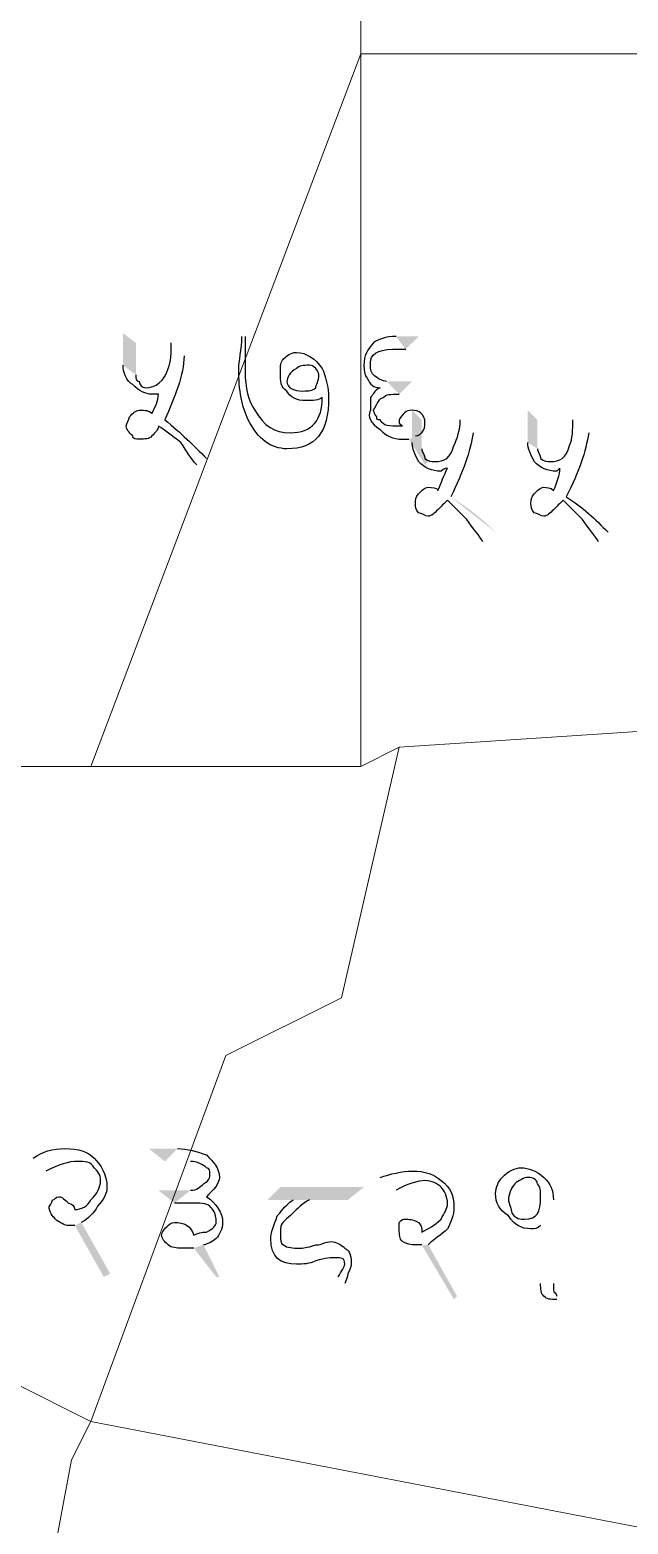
# Model space of a CAD drawing. Header units: metres. Extents: x 345912 to 349030, y 3061206 to 3061792.
# Drawn here: x 346115.39 to 346124.85, y 3061353.09 to 3061376.73 of the extents above; entities that cross this region are included whole.
import ezdxf

# ---------------------------------------------------------------- set-up
doc = ezdxf.new("R2010")
doc.units = ezdxf.units.M
doc.header["$MEASUREMENT"] = 0
doc.layers.add('PDF5_Geometry', color=7, linetype='Continuous')
doc.layers.add('PDF5_Solid Fills', color=7, linetype='Continuous')

msp = doc.modelspace()

# ---------------------------------------------------------------- hatches: boundary and pattern name
at = {"layer": 'PDF5_Solid Fills', "transparency": 33554559}
h = msp.add_hatch(color=256, dxfattribs=at)
h.paths.add_polyline_path([(346117.62534, 3061371.78164), (346117.82854, 3061371.57844)], flags=0)
h.paths.add_polyline_path([(346118.18414, 3061369.95284), (346118.03174, 3061369.85124)], flags=0)
h.paths.add_polyline_path([(346116.86334, 3061371.42604), (346116.86334, 3061371.93404), (346117.06654, 3061371.78164), (346117.06654, 3061371.27364)], flags=0)
h.paths.add_polyline_path([(346118.74294, 3061371.88324), (346118.79374, 3061371.88324)], flags=0)
h.paths.add_polyline_path([(346120.01294, 3061370.91804), (346120.01294, 3061370.91804)], flags=0)
h.paths.add_polyline_path([(346121.33374, 3061371.68004), (346121.53694, 3061371.88324), (346121.18134, 3061371.88324)], flags=0)
h.paths.add_polyline_path([(346121.38454, 3061370.25764), (346121.63854, 3061369.85124), (346121.68934, 3061369.90204), (346121.48614, 3061370.30844)], flags=0)
h.paths.add_polyline_path([(346121.23214, 3061370.96884), (346121.43534, 3061371.17204), (346121.02894, 3061371.17204)], flags=0)
h = msp.add_hatch(color=256, dxfattribs=at)
h.paths.add_polyline_path([(346122.19734, 3061370.56243), (346122.40054, 3061370.35923)], flags=0)
h.paths.add_polyline_path([(346122.75614, 3061368.78443, 0.05915123), (346122.04494, 3061369.34323)], flags=0)
h.paths.add_polyline_path([(346122.75614, 3061368.78443), (346122.55294, 3061368.63203)], flags=0)
h.paths.add_polyline_path([(346121.43534, 3061370.20683), (346121.43534, 3061370.71483), (346121.58774, 3061370.56243), (346121.58774, 3061370.10523)], flags=0)
h.paths.add_polyline_path([(346123.97534, 3061370.56243), (346124.22934, 3061370.35923)], flags=0)
h.paths.add_polyline_path([(346124.53414, 3061368.78443), (346124.38174, 3061368.63203)], flags=0)
h.paths.add_polyline_path([(346123.26414, 3061370.20683), (346123.26414, 3061370.71483), (346123.41654, 3061370.56243), (346123.41654, 3061370.10523)], flags=0)
h.paths.add_polyline_path([(346125.09294, 3061370.66403), (346125.19454, 3061370.66403)], flags=0)
h.paths.add_polyline_path([(346126.41374, 3061369.69883), (346126.41374, 3061369.69883)], flags=0)
h = msp.add_hatch(color=256, dxfattribs=at)
h.paths.add_polyline_path([(346114.01854, 3061358.57365), (346113.61214, 3061358.57365), (346113.86614, 3061358.77685), (346115.13614, 3061358.77685), (346114.93294, 3061358.57365), (346114.32334, 3061358.57365)], flags=0)
h.paths.add_polyline_path([(346114.88214, 3061357.25285), (346114.72974, 3061357.35445)], flags=0)
h.paths.add_polyline_path([(346115.64414, 3061358.67525), (346115.44094, 3061358.87845)], flags=0)
h.paths.add_polyline_path([(346116.20294, 3061357.86245), (346116.66014, 3061357.04965), (346116.55854, 3061356.99885), (346116.10134, 3061357.81165)], flags=0)
h.paths.add_polyline_path([(346117.52374, 3061358.82765), (346117.26974, 3061359.03085), (346117.72694, 3061359.03085)], flags=0)
h.paths.add_polyline_path([(346118.13334, 3061357.50685), (346118.38734, 3061356.99885), (346118.33654, 3061356.99885), (346117.98094, 3061357.45605)], flags=0)
h.paths.add_polyline_path([(346117.67614, 3061358.16725), (346117.42214, 3061358.37045), (346117.93014, 3061358.37045)], flags=0)
h = msp.add_hatch(color=256, dxfattribs=at)
h.paths.add_polyline_path([(346119.55574, 3061358.21803), (346119.14934, 3061358.21803), (346119.35254, 3061358.42123), (346120.67334, 3061358.42123), (346120.41934, 3061358.21803), (346119.80974, 3061358.21803)], flags=0)
h.paths.add_polyline_path([(346120.36854, 3061356.89723), (346120.26694, 3061356.99883)], flags=0)
h.paths.add_polyline_path([(346121.18134, 3061358.37043), (346120.92734, 3061358.57363)], flags=0)
h.paths.add_polyline_path([(346121.68934, 3061357.50683), (346122.14654, 3061356.69403), (346122.09574, 3061356.64323), (346121.58774, 3061357.50683)], flags=0)
h.paths.add_polyline_path([(346123.67054, 3061358.21803), (346123.67054, 3061356.89723)], flags=0)
h.paths.add_polyline_path([(346123.72134, 3061356.69403), (346123.72134, 3061356.64323)], flags=0)

# ---------------------------------------------------------------- linework, layer by layer
at = {"layer": 'PDF5_Geometry', "lineweight": 9}
for points in [[(346117.26974, 3061379.40164), (346117.57455, 3061379.40164), (346118.18414, 3061379.40164), (346120.62254, 3061379.40164), (346120.62254, 3061376.35365), (346116.35534, 3061365.07604), (346115.13613, 3061365.07604), (346107.82094, 3061366.29523), (346106.60175, 3061366.60004), (346108.73534, 3061374.52485), (346110.86895, 3061382.14485), (346111.47854, 3061381.84004)], [(346117.26974, 3061379.40164), (346117.57455, 3061379.40164), (346118.18414, 3061379.40164), (346120.62254, 3061379.40164), (346120.62254, 3061376.35365), (346116.35534, 3061365.07604), (346115.13613, 3061365.07604), (346107.82094, 3061366.29523), (346106.60175, 3061366.60004), (346108.73534, 3061374.52485), (346110.86895, 3061382.14485), (346111.47854, 3061381.84004)], [(346127.93773, 3061379.09683), (346127.63294, 3061376.35365), (346120.62254, 3061376.35365), (346120.62254, 3061379.40164)], [(346127.93773, 3061379.09683), (346127.63294, 3061376.35365), (346120.62254, 3061376.35365), (346120.62254, 3061379.40164)], [(346120.62254, 3061365.07604), (346116.35534, 3061365.07604), (346120.62254, 3061376.35365)], [(346120.62254, 3061365.07604), (346116.35534, 3061365.07604), (346120.62254, 3061376.35365)], [(346127.63294, 3061373.61044), (346127.32814, 3061365.38085), (346125.80414, 3061365.68564), (346121.23213, 3061365.38085), (346120.62254, 3061365.07604), (346120.62254, 3061376.35365), (346127.63294, 3061376.35365)], [(346127.63294, 3061373.61044), (346127.32814, 3061365.38085), (346125.80414, 3061365.68564), (346121.23213, 3061365.38085), (346120.62254, 3061365.07604), (346120.62254, 3061376.35365), (346127.63294, 3061376.35365)], [(346125.80414, 3061352.88403), (346116.35534, 3061354.71284), (346118.48895, 3061360.50403), (346120.31773, 3061361.41844), (346121.23213, 3061365.38085), (346125.80414, 3061365.68564), (346126.10895, 3061365.38085)], [(346125.80414, 3061352.88403), (346116.35534, 3061354.71284), (346118.48895, 3061360.50403), (346120.31773, 3061361.41844), (346121.23213, 3061365.38085), (346125.80414, 3061365.68564), (346126.10895, 3061365.38085)], [(346114.22175, 3061365.07604), (346115.13613, 3061365.07604), (346116.35534, 3061365.07604), (346120.62254, 3061365.07604), (346121.23213, 3061365.38085), (346120.31773, 3061361.41844), (346118.48895, 3061360.50403), (346116.35534, 3061354.71284), (346115.13613, 3061355.32243)], [(346114.22175, 3061365.07604), (346115.13613, 3061365.07604), (346116.35534, 3061365.07604), (346120.62254, 3061365.07604), (346121.23213, 3061365.38085), (346120.31773, 3061361.41844), (346118.48895, 3061360.50403), (346116.35534, 3061354.71284), (346115.13613, 3061355.32243)], [(346116.35534, 3061354.71284), (346116.05053, 3061354.10324), (346115.13613, 3061349.22645), (346112.39294, 3061349.22645), (346111.78333, 3061355.01764), (346115.13613, 3061355.32243)], [(346116.35534, 3061354.71284), (346116.05053, 3061354.10324), (346115.13613, 3061349.22645), (346112.39294, 3061349.22645), (346111.78333, 3061355.01764), (346115.13613, 3061355.32243)], [(346128.85213, 3061351.36004), (346128.54734, 3061350.75044), (346127.63294, 3061347.70243), (346120.62254, 3061349.83604), (346115.13613, 3061349.22645), (346116.05053, 3061354.10324), (346116.35534, 3061354.71284), (346125.80414, 3061352.88403), (346125.80414, 3061352.27444)], [(346128.85213, 3061351.36004), (346128.54734, 3061350.75044), (346127.63294, 3061347.70243), (346120.62254, 3061349.83604), (346115.13613, 3061349.22645), (346116.05053, 3061354.10324), (346116.35534, 3061354.71284), (346125.80414, 3061352.88403), (346125.80414, 3061352.27444)]]:
    msp.add_lwpolyline(points, close=True, dxfattribs=at)
at = {"layer": 'PDF5_Geometry', "lineweight": 25}
for points in [[(346117.57454, 3061371.37524), (346117.62534, 3061371.47684), (346117.62534, 3061371.62924), (346117.62534, 3061371.78164)], [(346118.69214, 3061371.37524), (346118.69214, 3061371.47684), (346118.74294, 3061371.68004), (346118.74294, 3061371.88324)], [(346118.79374, 3061371.88324), (346118.79374, 3061371.83244), (346118.79374, 3061371.73084), (346118.79374, 3061371.62924)], [(346120.82574, 3061371.78164), (346120.72414, 3061371.68004), (346120.67334, 3061371.57844), (346120.67334, 3061371.42604)], [(346121.18134, 3061371.88324), (346121.02894, 3061371.88324), (346120.87654, 3061371.83244), (346120.82574, 3061371.78164)], [(346117.82854, 3061371.57844), (346117.82854, 3061371.27364), (346117.67614, 3061370.91804), (346117.52374, 3061370.56244)], [(346118.79374, 3061371.62924), (346118.79374, 3061371.47684), (346118.79374, 3061371.37524), (346118.79374, 3061371.32444)], [(346119.35254, 3061371.32444), (346119.35254, 3061371.42604), (346119.35254, 3061371.47684), (346119.40334, 3061371.52764)], [(346119.40334, 3061371.52764), (346119.45414, 3061371.57844), (346119.50494, 3061371.62924), (346119.60654, 3061371.62924)], [(346119.60654, 3061371.62924), (346119.75894, 3061371.62924), (346119.91134, 3061371.52764), (346120.01294, 3061371.37524)], [(346120.77494, 3061371.47684), (346120.77494, 3061371.57844), (346120.87654, 3061371.68004), (346121.13054, 3061371.68004)], [(346121.13054, 3061371.68004), (346121.13054, 3061371.68004), (346121.18134, 3061371.68004), (346121.23214, 3061371.68004)], [(346121.23214, 3061371.68004), (346121.28294, 3061371.68004), (346121.33374, 3061371.68004), (346121.33374, 3061371.68004)], [(346117.01574, 3061371.12124), (346116.91414, 3061371.17204), (346116.86334, 3061371.32444), (346116.86334, 3061371.42604)], [(346117.06654, 3061371.27364), (346117.06654, 3061371.22284), (346117.06654, 3061371.17204), (346117.11734, 3061371.17204)], [(346117.21894, 3061371.07044), (346117.37134, 3061371.07044), (346117.52374, 3061371.17204), (346117.57454, 3061371.37524)], [(346118.84454, 3061370.56244), (346118.74294, 3061370.76564), (346118.69214, 3061371.01964), (346118.69214, 3061371.37524)], [(346118.79374, 3061371.32444), (346118.79374, 3061371.07044), (346118.84454, 3061370.86724), (346118.94614, 3061370.71484)], [(346119.45414, 3061371.01964), (346119.35254, 3061371.07044), (346119.35254, 3061371.17204), (346119.35254, 3061371.32444)], [(346119.60654, 3061371.37524), (346119.50494, 3061371.32444), (346119.45414, 3061371.22284), (346119.45414, 3061371.17204)], [(346119.80974, 3061371.42604), (346119.70814, 3061371.42604), (346119.65734, 3061371.42604), (346119.60654, 3061371.37524)], [(346119.91134, 3061371.37524), (346119.86054, 3061371.42604), (346119.86054, 3061371.42604), (346119.80974, 3061371.42604)], [(346119.96214, 3061371.27364), (346119.96214, 3061371.27364), (346119.96214, 3061371.32444), (346119.91134, 3061371.37524)], [(346119.91134, 3061371.07044), (346119.91134, 3061371.12124), (346119.96214, 3061371.17204), (346119.96214, 3061371.27364)], [(346120.01294, 3061371.37524), (346120.06374, 3061371.27364), (346120.11454, 3061371.07044), (346120.11454, 3061370.91804)], [(346120.67334, 3061371.42604), (346120.67334, 3061371.37524), (346120.67334, 3061371.27364), (346120.72414, 3061371.22284)], [(346120.82574, 3061371.27364), (346120.77494, 3061371.32444), (346120.77494, 3061371.37524), (346120.77494, 3061371.47684)], [(346121.02894, 3061371.17204), (346120.97814, 3061371.17204), (346120.87654, 3061371.22284), (346120.82574, 3061371.27364)], [(346117.32054, 3061370.96884), (346117.21894, 3061370.96884), (346117.11734, 3061371.01964), (346117.01574, 3061371.12124)], [(346117.11734, 3061371.17204), (346117.11734, 3061371.12124), (346117.16814, 3061371.07044), (346117.21894, 3061371.07044)], [(346119.45414, 3061371.17204), (346119.45414, 3061371.07044), (346119.55574, 3061371.01964), (346119.70814, 3061371.01964)], [(346119.70814, 3061371.01964), (346119.80974, 3061371.01964), (346119.86054, 3061371.01964), (346119.91134, 3061371.07044)], [(346120.72414, 3061371.22284), (346120.77494, 3061371.12124), (346120.82574, 3061371.07044), (346120.92734, 3061371.07044)], [(346120.92734, 3061371.07044), (346120.82574, 3061371.01964), (346120.82574, 3061370.96884), (346120.77494, 3061370.91804)], [(346117.32054, 3061370.66404), (346117.37134, 3061370.76564), (346117.42214, 3061370.86724), (346117.42214, 3061370.96884)], [(346117.42214, 3061370.96884), (346117.42214, 3061370.96884), (346117.37134, 3061370.96884), (346117.32054, 3061370.96884)], [(346119.75894, 3061370.86724), (346119.60654, 3061370.86724), (346119.50494, 3061370.91804), (346119.45414, 3061371.01964)], [(346120.11454, 3061370.91804), (346120.11454, 3061370.35924), (346119.91134, 3061370.10524), (346119.45414, 3061370.10524)], [(346119.50494, 3061370.35924), (346119.86054, 3061370.35924), (346120.01294, 3061370.56244), (346120.01294, 3061370.91804)], [(346120.01294, 3061370.91804), (346119.96214, 3061370.86724), (346119.86054, 3061370.86724), (346119.75894, 3061370.86724)], [(346120.77494, 3061370.91804), (346120.77494, 3061370.86724), (346120.77494, 3061370.81644), (346120.77494, 3061370.71484)], [(346120.82574, 3061370.71484), (346120.87654, 3061370.81644), (346120.92734, 3061370.91804), (346120.97814, 3061370.91804)], [(346120.97814, 3061370.91804), (346121.02894, 3061370.96884), (346121.07974, 3061370.96884), (346121.23214, 3061370.96884)], [(346116.91414, 3061370.46084), (346116.91414, 3061370.51164), (346116.96494, 3061370.56244), (346116.96494, 3061370.61324)], [(346116.96494, 3061370.61324), (346117.01574, 3061370.66404), (346117.06654, 3061370.71484), (346117.11734, 3061370.71484)], [(346117.11734, 3061370.71484), (346117.21894, 3061370.71484), (346117.26974, 3061370.71484), (346117.32054, 3061370.66404)], [(346117.52374, 3061370.56244), (346117.77774, 3061370.35924), (346117.98094, 3061370.15604), (346118.18414, 3061369.95284)], [(346119.45414, 3061370.10524), (346119.20014, 3061370.10524), (346118.99694, 3061370.25764), (346118.84454, 3061370.56244)], [(346118.94614, 3061370.71484), (346119.09854, 3061370.46084), (346119.25094, 3061370.35924), (346119.50494, 3061370.35924)], [(346120.77494, 3061370.71484), (346120.72414, 3061370.61324), (346120.77494, 3061370.51164), (346120.92734, 3061370.41004)], [(346120.87654, 3061370.61324), (346120.82574, 3061370.66404), (346120.82574, 3061370.71484), (346120.82574, 3061370.71484)], [(346120.92734, 3061370.56244), (346120.87654, 3061370.56244), (346120.87654, 3061370.56244), (346120.87654, 3061370.61324)], [(346121.23214, 3061370.46084), (346121.07974, 3061370.46084), (346120.97814, 3061370.46084), (346120.92734, 3061370.56244)], [(346121.43534, 3061370.71484), (346121.33374, 3061370.71484), (346121.28294, 3061370.66404), (346121.23214, 3061370.56244)], [(346121.23214, 3061370.56244), (346121.23214, 3061370.56244), (346121.23214, 3061370.56244), (346121.23214, 3061370.51164)], [(346121.63854, 3061370.51164), (346121.63854, 3061370.66404), (346121.53694, 3061370.71484), (346121.43534, 3061370.71484)], [(346122.09574, 3061370.15603), (346122.14654, 3061370.25763), (346122.19734, 3061370.41003), (346122.19734, 3061370.56243)], [(346123.92454, 3061370.15603), (346123.97534, 3061370.25763), (346123.97534, 3061370.41003), (346123.97534, 3061370.56243)], [(346117.01574, 3061370.30844), (346116.96494, 3061370.35924), (346116.91414, 3061370.41004), (346116.91414, 3061370.46084)], [(346117.42214, 3061370.46084), (346117.42214, 3061370.41004), (346117.37134, 3061370.35924), (346117.32054, 3061370.30844)], [(346117.77774, 3061370.20684), (346117.62534, 3061370.30844), (346117.52374, 3061370.41004), (346117.42214, 3061370.46084)], [(346120.92734, 3061370.41004), (346121.02894, 3061370.30844), (346121.13054, 3061370.25764), (346121.28294, 3061370.25764)], [(346121.23214, 3061370.51164), (346121.28294, 3061370.46084), (346121.28294, 3061370.46084), (346121.28294, 3061370.46084)], [(346121.28294, 3061370.46084), (346121.28294, 3061370.46084), (346121.23214, 3061370.46084), (346121.23214, 3061370.46084)], [(346121.48614, 3061370.30844), (346121.53694, 3061370.30844), (346121.58774, 3061370.35924), (346121.58774, 3061370.35924)], [(346121.58774, 3061370.35924), (346121.63854, 3061370.41004), (346121.63854, 3061370.46084), (346121.63854, 3061370.51164)], [(346122.40054, 3061370.35923), (346122.34974, 3061370.05443), (346122.24814, 3061369.74963), (346122.04494, 3061369.34323)], [(346124.22934, 3061370.35923), (346124.17854, 3061370.05443), (346124.07694, 3061369.74963), (346123.87374, 3061369.34323)], [(346117.11734, 3061370.25764), (346117.06654, 3061370.25764), (346117.01574, 3061370.25764), (346117.01574, 3061370.30844)], [(346117.32054, 3061370.30844), (346117.26974, 3061370.25764), (346117.21894, 3061370.25764), (346117.11734, 3061370.25764)], [(346118.03174, 3061369.85124), (346117.93014, 3061369.95284), (346117.87934, 3061370.05444), (346117.77774, 3061370.20684)], [(346121.28294, 3061370.25764), (346121.33374, 3061370.25764), (346121.33374, 3061370.25764), (346121.38454, 3061370.25764)], [(346121.53694, 3061369.90203), (346121.48614, 3061370.00363), (346121.43534, 3061370.10523), (346121.43534, 3061370.20683)], [(346121.58774, 3061370.10523), (346121.58774, 3061370.05443), (346121.63854, 3061370.00363), (346121.63854, 3061369.95283)], [(346121.79094, 3061369.90203), (346121.94334, 3061369.90203), (346122.04494, 3061369.95283), (346122.09574, 3061370.15603)], [(346123.36574, 3061369.90203), (346123.31494, 3061370.00363), (346123.26414, 3061370.10523), (346123.26414, 3061370.20683)], [(346123.41654, 3061370.10523), (346123.41654, 3061370.05443), (346123.46734, 3061370.00363), (346123.46734, 3061369.95283)], [(346123.61974, 3061369.90203), (346123.77214, 3061369.90203), (346123.87374, 3061369.95283), (346123.92454, 3061370.15603)], [(346121.89254, 3061369.74963), (346121.74014, 3061369.74963), (346121.63854, 3061369.80043), (346121.53694, 3061369.90203)], [(346121.63854, 3061369.95283), (346121.68934, 3061369.90203), (346121.74014, 3061369.90203), (346121.79094, 3061369.90203)], [(346123.72134, 3061369.74963), (346123.56894, 3061369.74963), (346123.46734, 3061369.80043), (346123.36574, 3061369.90203)], [(346123.46734, 3061369.95283), (346123.51814, 3061369.90203), (346123.56894, 3061369.90203), (346123.61974, 3061369.90203)], [(346121.84174, 3061369.44483), (346121.89254, 3061369.54643), (346121.94334, 3061369.69883), (346121.99414, 3061369.80043)], [(346121.99414, 3061369.80043), (346121.94334, 3061369.80043), (346121.89254, 3061369.74963), (346121.89254, 3061369.74963)], [(346123.67054, 3061369.44483), (346123.72134, 3061369.54643), (346123.77214, 3061369.69883), (346123.77214, 3061369.80043)], [(346123.77214, 3061369.80043), (346123.77214, 3061369.80043), (346123.72134, 3061369.74963), (346123.72134, 3061369.74963)], [(346121.48614, 3061369.24163), (346121.48614, 3061369.29243), (346121.48614, 3061369.34323), (346121.53694, 3061369.39403)], [(346121.53694, 3061369.39403), (346121.58774, 3061369.44483), (346121.63854, 3061369.49563), (346121.68934, 3061369.49563)], [(346121.68934, 3061369.49563), (346121.74014, 3061369.49563), (346121.84174, 3061369.49563), (346121.84174, 3061369.44483)], [(346123.31494, 3061369.24163), (346123.31494, 3061369.29243), (346123.31494, 3061369.34323), (346123.36574, 3061369.39403)], [(346123.36574, 3061369.39403), (346123.41654, 3061369.44483), (346123.46734, 3061369.49563), (346123.51814, 3061369.49563)], [(346123.51814, 3061369.49563), (346123.56894, 3061369.49563), (346123.61974, 3061369.49563), (346123.67054, 3061369.44483)], [(346121.53694, 3061369.08923), (346121.48614, 3061369.14003), (346121.48614, 3061369.19083), (346121.48614, 3061369.24163)], [(346121.84174, 3061369.14003), (346121.79094, 3061369.08923), (346121.74014, 3061369.03843), (346121.68934, 3061369.03843)], [(346121.99414, 3061369.29243), (346121.94334, 3061369.24163), (346121.89254, 3061369.19083), (346121.84174, 3061369.14003)], [(346122.29894, 3061368.98763), (346122.14654, 3061369.14003), (346122.04494, 3061369.24163), (346121.99414, 3061369.29243)], [(346123.36574, 3061369.08923), (346123.31494, 3061369.14003), (346123.31494, 3061369.19083), (346123.31494, 3061369.24163)], [(346123.67054, 3061369.14003), (346123.61974, 3061369.08923), (346123.56894, 3061369.03843), (346123.51814, 3061369.03843)], [(346123.82294, 3061369.29243), (346123.77214, 3061369.24163), (346123.72134, 3061369.19083), (346123.67054, 3061369.14003)], [(346124.12774, 3061368.98763), (346123.97534, 3061369.14003), (346123.87374, 3061369.24163), (346123.82294, 3061369.29243)], [(346123.87374, 3061369.34323), (346124.12774, 3061369.19083), (346124.33094, 3061368.98763), (346124.53414, 3061368.78443)], [(346121.68934, 3061369.03843), (346121.63854, 3061369.03843), (346121.58774, 3061369.08923), (346121.53694, 3061369.08923)], [(346122.55294, 3061368.63203), (346122.50214, 3061368.73363), (346122.40054, 3061368.83523), (346122.29894, 3061368.98763)], [(346123.51814, 3061369.03843), (346123.46734, 3061369.03843), (346123.41654, 3061369.08923), (346123.36574, 3061369.08923)], [(346124.38174, 3061368.63203), (346124.33094, 3061368.73363), (346124.22934, 3061368.83523), (346124.12774, 3061368.98763)], [(346115.44094, 3061358.87845), (346115.59334, 3061358.98005), (346115.74574, 3061359.03085), (346115.94894, 3061359.03085)], [(346115.94894, 3061359.03085), (346116.15214, 3061359.03085), (346116.30454, 3061358.98005), (346116.40614, 3061358.87845)], [(346117.72694, 3061359.03085), (346117.87934, 3061359.03085), (346118.03174, 3061358.98005), (346118.18414, 3061358.92925)], [(346116.15214, 3061358.82765), (346115.99974, 3061358.82765), (346115.84734, 3061358.77685), (346115.64414, 3061358.67525)], [(346116.40614, 3061358.72605), (346116.35534, 3061358.82765), (346116.25374, 3061358.82765), (346116.15214, 3061358.82765)], [(346116.40614, 3061358.87845), (346116.50774, 3061358.77685), (346116.60934, 3061358.62445), (346116.60934, 3061358.42125)], [(346118.18414, 3061358.72605), (346118.13334, 3061358.77685), (346118.03174, 3061358.82765), (346117.93014, 3061358.82765)], [(346118.18414, 3061358.92925), (346118.28574, 3061358.82765), (346118.38734, 3061358.72605), (346118.38734, 3061358.57365)], [(346116.35534, 3061358.21805), (346116.45694, 3061358.31965), (346116.50774, 3061358.42125), (346116.50774, 3061358.52285)], [(346116.50774, 3061358.52285), (346116.50774, 3061358.62445), (346116.45694, 3061358.67525), (346116.40614, 3061358.72605)], [(346118.13334, 3061358.47205), (346118.23494, 3061358.52285), (346118.23494, 3061358.57365), (346118.23494, 3061358.62445)], [(346118.23494, 3061358.62445), (346118.23494, 3061358.67525), (346118.23494, 3061358.72605), (346118.18414, 3061358.72605)], [(346118.38734, 3061358.57365), (346118.38734, 3061358.47205), (346118.28574, 3061358.37045), (346118.18414, 3061358.26885)], [(346120.92734, 3061358.57363), (346121.07974, 3061358.62443), (346121.28294, 3061358.67523), (346121.43534, 3061358.67523)], [(346121.63854, 3061358.52283), (346121.53694, 3061358.52283), (346121.33374, 3061358.47203), (346121.18134, 3061358.37043)], [(346121.43534, 3061358.67523), (346121.63854, 3061358.67523), (346121.79094, 3061358.62443), (346121.89254, 3061358.52283)], [(346121.89254, 3061358.42123), (346121.84174, 3061358.47203), (346121.74014, 3061358.52283), (346121.63854, 3061358.52283)], [(346121.89254, 3061358.52283), (346122.04494, 3061358.42123), (346122.09574, 3061358.26883), (346122.09574, 3061358.11643)], [(346122.75614, 3061358.31963), (346122.75614, 3061358.42123), (346122.80694, 3061358.52283), (346122.85774, 3061358.57363)], [(346122.85774, 3061358.57363), (346122.95934, 3061358.67523), (346123.06094, 3061358.72603), (346123.16254, 3061358.72603)], [(346123.26414, 3061358.57363), (346123.21334, 3061358.57363), (346123.11174, 3061358.52283), (346123.06094, 3061358.47203)], [(346123.16254, 3061358.72603), (346123.26414, 3061358.72603), (346123.41654, 3061358.67523), (346123.51814, 3061358.57363)], [(346123.41654, 3061358.47203), (346123.41654, 3061358.52283), (346123.36574, 3061358.57363), (346123.26414, 3061358.57363)], [(346123.51814, 3061358.57363), (346123.61974, 3061358.47203), (346123.67054, 3061358.37043), (346123.67054, 3061358.21803)], [(346115.74574, 3061358.21805), (346115.79654, 3061358.21805), (346115.79654, 3061358.26885), (346115.84734, 3061358.26885)], [(346115.84734, 3061358.26885), (346115.89814, 3061358.26885), (346115.94894, 3061358.21805), (346115.99974, 3061358.16725)], [(346116.60934, 3061358.42125), (346116.60934, 3061358.31965), (346116.55854, 3061358.21805), (346116.45694, 3061358.11645)], [(346117.93014, 3061358.37045), (346118.03174, 3061358.37045), (346118.08254, 3061358.42125), (346118.13334, 3061358.47205)], [(346118.18414, 3061358.26885), (346118.33654, 3061358.16725), (346118.43814, 3061358.01485), (346118.43814, 3061357.86245)], [(346121.99414, 3061358.16723), (346121.99414, 3061358.26883), (346121.94334, 3061358.37043), (346121.89254, 3061358.42123)], [(346122.95934, 3061357.96403), (346122.80694, 3061358.06563), (346122.75614, 3061358.16723), (346122.75614, 3061358.31963)], [(346123.06094, 3061358.47203), (346123.01014, 3061358.42123), (346122.95934, 3061358.31963), (346122.95934, 3061358.21803)], [(346123.21334, 3061357.91323), (346123.41654, 3061357.91323), (346123.46734, 3061358.01483), (346123.46734, 3061358.26883)], [(346123.46734, 3061358.26883), (346123.46734, 3061358.37043), (346123.46734, 3061358.42123), (346123.41654, 3061358.47203)], [(346115.69494, 3061358.11645), (346115.69494, 3061358.11645), (346115.74574, 3061358.16725), (346115.74574, 3061358.21805)], [(346115.79654, 3061357.91325), (346115.74574, 3061357.96405), (346115.69494, 3061358.01485), (346115.69494, 3061358.11645)], [(346115.99974, 3061358.16725), (346116.05054, 3061358.16725), (346116.10134, 3061358.11645), (346116.10134, 3061358.06565)], [(346116.10134, 3061358.06565), (346116.20294, 3061358.06565), (346116.30454, 3061358.11645), (346116.35534, 3061358.21805)], [(346116.45694, 3061358.11645), (346116.40614, 3061358.01485), (346116.30454, 3061357.91325), (346116.20294, 3061357.86245)], [(346117.82854, 3061358.16725), (346117.77774, 3061358.16725), (346117.72694, 3061358.16725), (346117.67614, 3061358.16725)], [(346117.93014, 3061358.16725), (346117.87934, 3061358.16725), (346117.87934, 3061358.16725), (346117.82854, 3061358.16725)], [(346118.23494, 3061358.11645), (346118.18414, 3061358.16725), (346118.08254, 3061358.16725), (346117.93014, 3061358.16725)], [(346118.33654, 3061357.86245), (346118.33654, 3061358.01485), (346118.28574, 3061358.06565), (346118.23494, 3061358.11645)], [(346119.30174, 3061357.96403), (346119.35254, 3061358.01483), (346119.40334, 3061358.11643), (346119.55574, 3061358.21803)], [(346119.80974, 3061358.21803), (346119.70814, 3061358.16723), (346119.60654, 3061358.06563), (346119.55574, 3061358.01483)], [(346121.89254, 3061357.91323), (346121.94334, 3061358.01483), (346121.99414, 3061358.06563), (346121.99414, 3061358.16723)], [(346122.09574, 3061358.11643), (346122.09574, 3061357.96403), (346122.04494, 3061357.86243), (346121.99414, 3061357.76083)], [(346122.95934, 3061358.21803), (346122.95934, 3061358.16723), (346123.01014, 3061358.06563), (346123.01014, 3061358.01483)], [(346115.99974, 3061357.81165), (346115.94894, 3061357.81165), (346115.84734, 3061357.86245), (346115.79654, 3061357.91325)], [(346116.10134, 3061357.81165), (346116.05054, 3061357.81165), (346116.05054, 3061357.81165), (346115.99974, 3061357.81165)], [(346117.47294, 3061357.65925), (346117.47294, 3061357.71005), (346117.52374, 3061357.76085), (346117.57454, 3061357.81165)], [(346117.57454, 3061357.81165), (346117.57454, 3061357.81165), (346117.62534, 3061357.86245), (346117.67614, 3061357.86245)], [(346117.67614, 3061357.86245), (346117.82854, 3061357.86245), (346117.93014, 3061357.81165), (346117.98094, 3061357.65925)], [(346118.18414, 3061357.71005), (346118.28574, 3061357.76085), (346118.33654, 3061357.81165), (346118.33654, 3061357.86245)], [(346118.43814, 3061357.86245), (346118.43814, 3061357.76085), (346118.38734, 3061357.65925), (346118.33654, 3061357.60845)], [(346119.20014, 3061357.60843), (346119.20014, 3061357.71003), (346119.25094, 3061357.81163), (346119.30174, 3061357.96403)], [(346119.55574, 3061358.01483), (346119.45414, 3061357.91323), (346119.35254, 3061357.86243), (346119.35254, 3061357.76083)], [(346121.23214, 3061357.86243), (346121.28294, 3061357.91323), (346121.28294, 3061357.91323), (346121.33374, 3061357.91323)], [(346121.23214, 3061357.76083), (346121.23214, 3061357.81163), (346121.23214, 3061357.86243), (346121.23214, 3061357.86243)], [(346121.33374, 3061357.91323), (346121.38454, 3061357.91323), (346121.43534, 3061357.91323), (346121.53694, 3061357.86243)], [(346121.53694, 3061357.86243), (346121.58774, 3061357.81163), (346121.58774, 3061357.76083), (346121.58774, 3061357.71003)], [(346121.58774, 3061357.71003), (346121.68934, 3061357.76083), (346121.79094, 3061357.81163), (346121.89254, 3061357.91323)], [(346123.31494, 3061357.76083), (346123.16254, 3061357.76083), (346123.06094, 3061357.81163), (346122.95934, 3061357.96403)], [(346123.01014, 3061358.01483), (346123.06094, 3061357.91323), (346123.16254, 3061357.91323), (346123.21334, 3061357.91323)], [(346123.46734, 3061357.81163), (346123.41654, 3061357.76083), (346123.36574, 3061357.76083), (346123.31494, 3061357.76083)], [(346117.57454, 3061357.50685), (346117.52374, 3061357.55765), (346117.47294, 3061357.60845), (346117.47294, 3061357.65925)], [(346117.98094, 3061357.65925), (346118.08254, 3061357.71005), (346118.13334, 3061357.71005), (346118.18414, 3061357.71005)], [(346118.33654, 3061357.60845), (346118.28574, 3061357.55765), (346118.18414, 3061357.50685), (346118.13334, 3061357.50685)], [(346119.60654, 3061357.20203), (346119.35254, 3061357.20203), (346119.20014, 3061357.30363), (346119.20014, 3061357.60843)], [(346119.35254, 3061357.76083), (346119.35254, 3061357.76083), (346119.35254, 3061357.71003), (346119.35254, 3061357.65923)], [(346119.35254, 3061357.65923), (346119.35254, 3061357.60843), (346119.35254, 3061357.50683), (346119.40334, 3061357.50683)], [(346119.91134, 3061357.50683), (346120.01294, 3061357.50683), (346120.06374, 3061357.55763), (346120.16534, 3061357.55763)], [(346120.16534, 3061357.55763), (346120.21614, 3061357.55763), (346120.31774, 3061357.50683), (346120.36854, 3061357.45603)], [(346121.28294, 3061357.55763), (346121.23214, 3061357.60843), (346121.23214, 3061357.65923), (346121.23214, 3061357.76083)], [(346121.53694, 3061357.50683), (346121.43534, 3061357.50683), (346121.38454, 3061357.50683), (346121.28294, 3061357.55763)], [(346121.99414, 3061357.76083), (346121.89254, 3061357.65923), (346121.79094, 3061357.60843), (346121.68934, 3061357.50683)], [(346117.77774, 3061357.45605), (346117.72694, 3061357.45605), (346117.62534, 3061357.45605), (346117.57454, 3061357.50685)], [(346117.98094, 3061357.45605), (346117.93014, 3061357.45605), (346117.87934, 3061357.45605), (346117.77774, 3061357.45605)], [(346119.40334, 3061357.50683), (346119.45414, 3061357.45603), (346119.55574, 3061357.45603), (346119.65734, 3061357.45603)], [(346119.65734, 3061357.45603), (346119.70814, 3061357.45603), (346119.75894, 3061357.45603), (346119.91134, 3061357.50683)], [(346120.36854, 3061357.45603), (346120.47014, 3061357.40523), (346120.47014, 3061357.30363), (346120.47014, 3061357.20203)], [(346121.58774, 3061357.50683), (346121.53694, 3061357.50683), (346121.53694, 3061357.50683), (346121.53694, 3061357.50683)], [(346119.91134, 3061357.25283), (346119.80974, 3061357.20203), (346119.70814, 3061357.20203), (346119.60654, 3061357.20203)], [(346120.21614, 3061357.30363), (346120.16534, 3061357.30363), (346120.06374, 3061357.30363), (346119.91134, 3061357.25283)], [(346120.36854, 3061357.20203), (346120.36854, 3061357.30363), (346120.31774, 3061357.30363), (346120.21614, 3061357.30363)], [(346120.26694, 3061356.99883), (346120.31774, 3061357.10043), (346120.36854, 3061357.15123), (346120.36854, 3061357.20203)], [(346120.47014, 3061357.20203), (346120.47014, 3061357.20203), (346120.47014, 3061357.15123), (346120.41934, 3061357.04963)], [(346120.41934, 3061357.04963), (346120.41934, 3061357.04963), (346120.41934, 3061356.99883), (346120.36854, 3061356.89723)], [(346123.51814, 3061356.69403), (346123.46734, 3061356.74483), (346123.46734, 3061356.79563), (346123.46734, 3061356.89723)], [(346123.67054, 3061356.89723), (346123.67054, 3061356.84643), (346123.67054, 3061356.79563), (346123.67054, 3061356.79563)], [(346123.72134, 3061356.64323), (346123.61974, 3061356.64323), (346123.56894, 3061356.64323), (346123.51814, 3061356.69403)], [(346123.67054, 3061356.79563), (346123.67054, 3061356.74483), (346123.72134, 3061356.74483), (346123.72134, 3061356.69403)]]:
    msp.add_open_spline(points, degree=3, dxfattribs=at)

doc.saveas('drawing.dxf')
